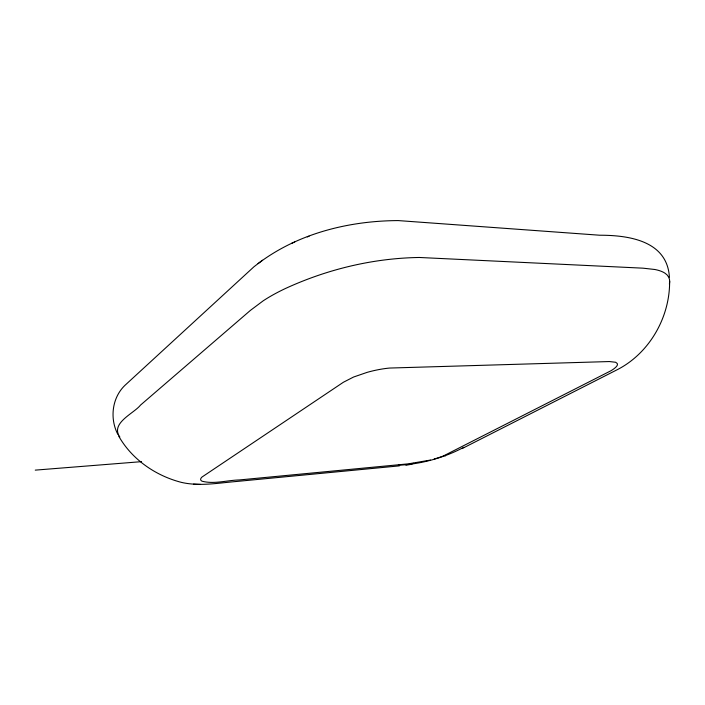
<?xml version="1.0" encoding="UTF-8"?>
<svg xmlns="http://www.w3.org/2000/svg" width="705" height="705" viewBox="0 0 705 705"><rect width="100%" height="100%" fill="white"/><g stroke="black" fill="none" stroke-linecap="round" stroke-linejoin="round"><path stroke-width="1.06" d="M669.618 281.392C669.891 317.576 649.146 353.822 616.461 370.099L462.083 448.583M669.389 284.124C670.587 280.035 668.737 275.593 665.167 273.337A99.978 27.636 -17.4 0 0 654.83 269.495L643.03 268.173L419.325 257.475C373.015 258.189 327.032 269.301 285.023 288.697A114.994 38.475 -14.1 0 0 263.159 300.841L250.398 310.394L140.471 405.137C134.073 413.386 109.98 423.15 119.841 437.038M258.056 263.626C297.783 233.461 348.913 220.797 398.255 220.586L599.699 235.223C628.754 235.197 667.291 240.749 669.415 277.259M262.48 260.233L253.994 266.737L124.864 385.423C111.936 397.928 109.645 418.611 117.823 434.324M463.837 447.296C443.894 457.915 420.991 464.19 398.404 465.247M291.879 243.199L294.69 242.053M307.292 236.924L309.081 236.201M434.157 459.034L437.752 457.933A29.795 5.807 -14.6 0 0 443.357 455.976L610.856 370.804A32.853 7.306 -16.7 0 0 616.258 366.723A31.646 7.032 -16.7 0 0 617.43 364.67L617.28 363.551L615.685 362.273L609.393 361.55L389.592 368.054A37.779 10.143 -14.2 0 0 375.721 370.222A36.431 9.791 -14.2 0 0 367.049 372.39L353.61 377.016L343.406 382.242L202.009 477.029A31.558 6.856 -12.4 0 0 200.749 479.964A30.403 6.601 -12.4 0 0 202.185 481.242C214.338 484.361 227.019 480.246 239.33 479.946L408.362 463.837L430.482 460.057M399.374 465.873L235.532 481.568C217.616 483.092 199.286 486.512 181.449 482.387C155.699 475.769 131.897 459.457 118.696 436.087M35.25 470.129L141.564 461.652M193.461 484.141L200.581 484.414M413.421 463.3A40.617 25.186 86 0 1 405.763 464.974A9.826 1.313 85.5 0 0 405.948 464.762M445.163 455.412A8.962 0.494 72.1 0 1 445.093 455.923"/></g></svg>
